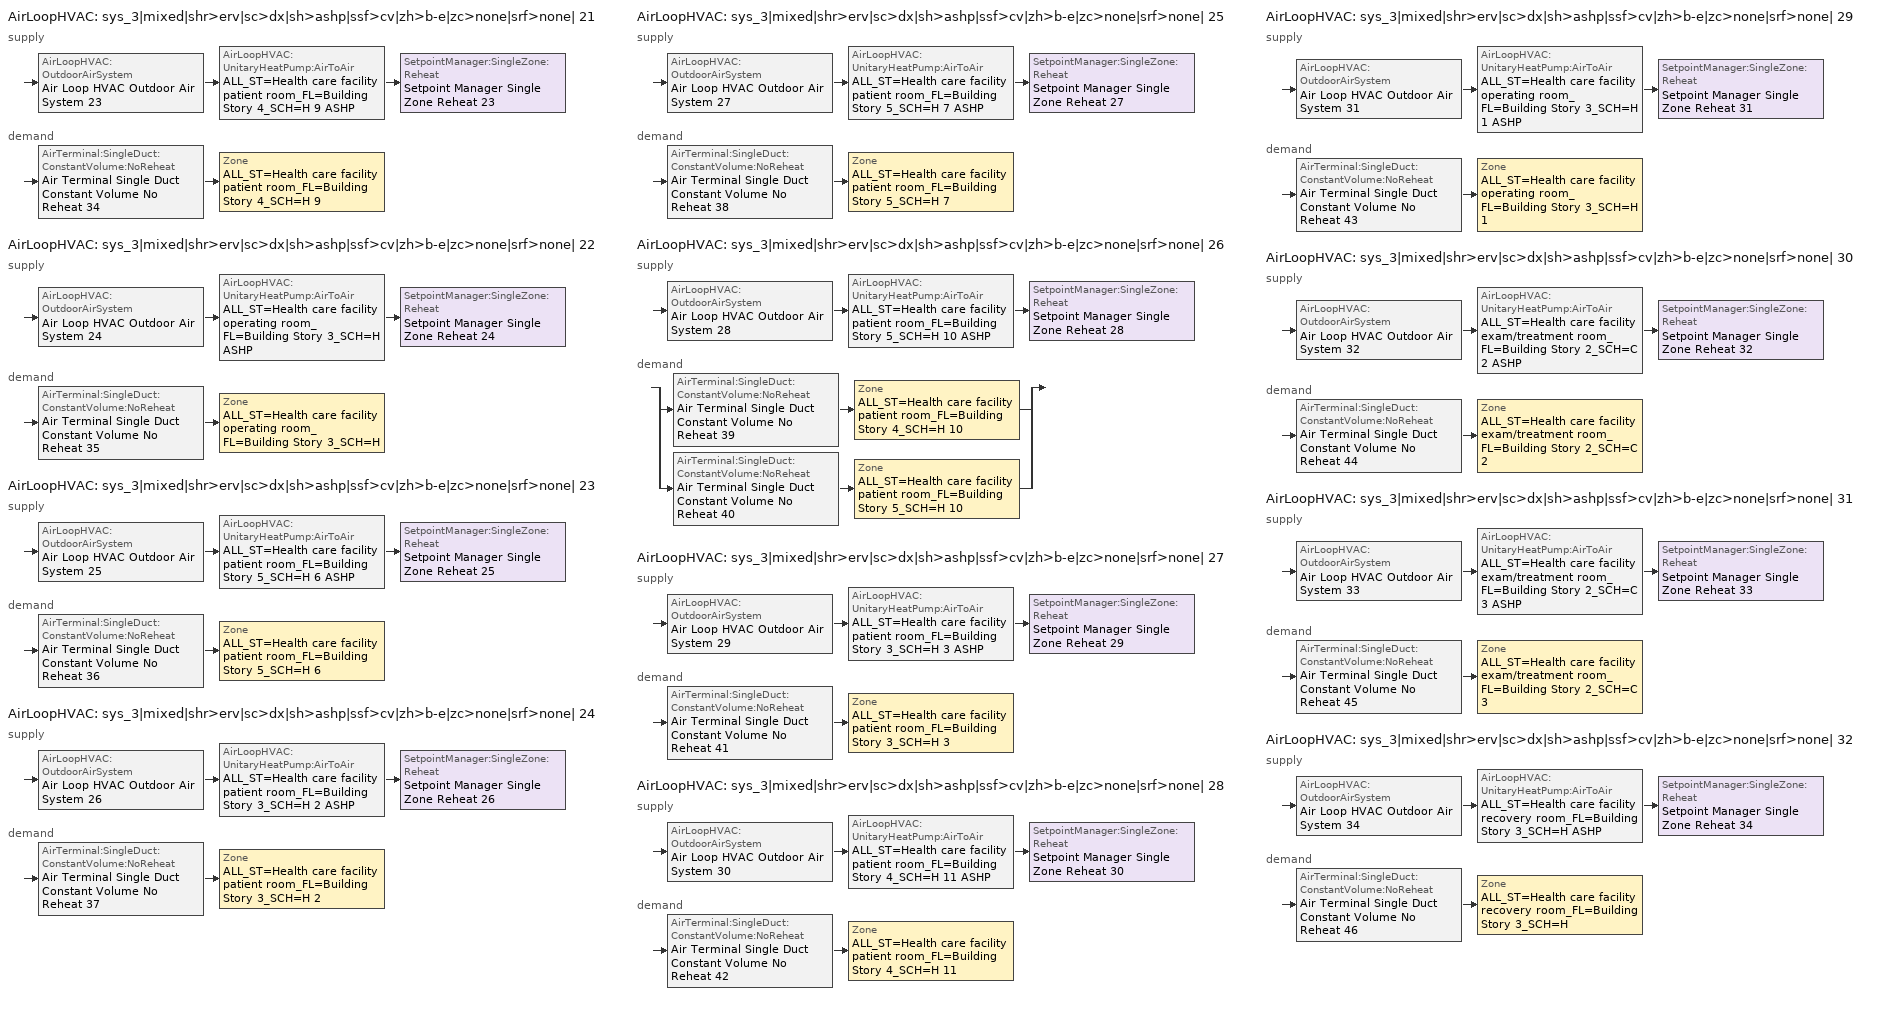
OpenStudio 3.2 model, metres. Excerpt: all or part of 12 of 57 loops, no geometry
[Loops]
AirLoopHVAC 'sys_3|mixed|shr>erv|sc>dx|sh>ashp|ssf>cv|zh>b-e|zc>none|srf>none| 21'
 supply: AirLoopHVAC:OutdoorAirSystem 'Air Loop HVAC Outdoor Air System 23' > AirLoopHVAC:UnitaryHeatPump:AirToAir 'ALL_ST=Health care facility patient room_FL=Building Story 4_SCH=H 9 ASHP' > SetpointManager:SingleZone:Reheat 'Setpoint Manager Single Zone Reheat 23'
 demand: AirTerminal:SingleDuct:ConstantVolume:NoReheat 'Air Terminal Single Duct Constant Volume No Reheat 34' > Zone 'ALL_ST=Health care facility patient room_FL=Building Story 4_SCH=H 9'
AirLoopHVAC 'sys_3|mixed|shr>erv|sc>dx|sh>ashp|ssf>cv|zh>b-e|zc>none|srf>none| 22'
 supply: AirLoopHVAC:OutdoorAirSystem 'Air Loop HVAC Outdoor Air System 24' > AirLoopHVAC:UnitaryHeatPump:AirToAir 'ALL_ST=Health care facility operating room_FL=Building Story 3_SCH=H ASHP' > SetpointManager:SingleZone:Reheat 'Setpoint Manager Single Zone Reheat 24'
 demand: AirTerminal:SingleDuct:ConstantVolume:NoReheat 'Air Terminal Single Duct Constant Volume No Reheat 35' > Zone 'ALL_ST=Health care facility operating room_FL=Building Story 3_SCH=H'
AirLoopHVAC 'sys_3|mixed|shr>erv|sc>dx|sh>ashp|ssf>cv|zh>b-e|zc>none|srf>none| 23'
 supply: AirLoopHVAC:OutdoorAirSystem 'Air Loop HVAC Outdoor Air System 25' > AirLoopHVAC:UnitaryHeatPump:AirToAir 'ALL_ST=Health care facility patient room_FL=Building Story 5_SCH=H 6 ASHP' > SetpointManager:SingleZone:Reheat 'Setpoint Manager Single Zone Reheat 25'
 demand: AirTerminal:SingleDuct:ConstantVolume:NoReheat 'Air Terminal Single Duct Constant Volume No Reheat 36' > Zone 'ALL_ST=Health care facility patient room_FL=Building Story 5_SCH=H 6'
AirLoopHVAC 'sys_3|mixed|shr>erv|sc>dx|sh>ashp|ssf>cv|zh>b-e|zc>none|srf>none| 24'
 supply: AirLoopHVAC:OutdoorAirSystem 'Air Loop HVAC Outdoor Air System 26' > AirLoopHVAC:UnitaryHeatPump:AirToAir 'ALL_ST=Health care facility patient room_FL=Building Story 3_SCH=H 2 ASHP' > SetpointManager:SingleZone:Reheat 'Setpoint Manager Single Zone Reheat 26'
 demand: AirTerminal:SingleDuct:ConstantVolume:NoReheat 'Air Terminal Single Duct Constant Volume No Reheat 37' > Zone 'ALL_ST=Health care facility patient room_FL=Building Story 3_SCH=H 2'
AirLoopHVAC 'sys_3|mixed|shr>erv|sc>dx|sh>ashp|ssf>cv|zh>b-e|zc>none|srf>none| 25'
 supply: AirLoopHVAC:OutdoorAirSystem 'Air Loop HVAC Outdoor Air System 27' > AirLoopHVAC:UnitaryHeatPump:AirToAir 'ALL_ST=Health care facility patient room_FL=Building Story 5_SCH=H 7 ASHP' > SetpointManager:SingleZone:Reheat 'Setpoint Manager Single Zone Reheat 27'
 demand: AirTerminal:SingleDuct:ConstantVolume:NoReheat 'Air Terminal Single Duct Constant Volume No Reheat 38' > Zone 'ALL_ST=Health care facility patient room_FL=Building Story 5_SCH=H 7'
AirLoopHVAC 'sys_3|mixed|shr>erv|sc>dx|sh>ashp|ssf>cv|zh>b-e|zc>none|srf>none| 26'
 supply: AirLoopHVAC:OutdoorAirSystem 'Air Loop HVAC Outdoor Air System 28' > AirLoopHVAC:UnitaryHeatPump:AirToAir 'ALL_ST=Health care facility patient room_FL=Building Story 5_SCH=H 10 ASHP' > SetpointManager:SingleZone:Reheat 'Setpoint Manager Single Zone Reheat 28'
 demand: split
  | AirTerminal:SingleDuct:ConstantVolume:NoReheat 'Air Terminal Single Duct Constant Volume No Reheat 39' > Zone 'ALL_ST=Health care facility patient room_FL=Building Story 4_SCH=H 10'
  | AirTerminal:SingleDuct:ConstantVolume:NoReheat 'Air Terminal Single Duct Constant Volume No Reheat 40' > Zone 'ALL_ST=Health care facility patient room_FL=Building Story 5_SCH=H 10'
AirLoopHVAC 'sys_3|mixed|shr>erv|sc>dx|sh>ashp|ssf>cv|zh>b-e|zc>none|srf>none| 27'
 supply: AirLoopHVAC:OutdoorAirSystem 'Air Loop HVAC Outdoor Air System 29' > AirLoopHVAC:UnitaryHeatPump:AirToAir 'ALL_ST=Health care facility patient room_FL=Building Story 3_SCH=H 3 ASHP' > SetpointManager:SingleZone:Reheat 'Setpoint Manager Single Zone Reheat 29'
 demand: AirTerminal:SingleDuct:ConstantVolume:NoReheat 'Air Terminal Single Duct Constant Volume No Reheat 41' > Zone 'ALL_ST=Health care facility patient room_FL=Building Story 3_SCH=H 3'
AirLoopHVAC 'sys_3|mixed|shr>erv|sc>dx|sh>ashp|ssf>cv|zh>b-e|zc>none|srf>none| 28'
 supply: AirLoopHVAC:OutdoorAirSystem 'Air Loop HVAC Outdoor Air System 30' > AirLoopHVAC:UnitaryHeatPump:AirToAir 'ALL_ST=Health care facility patient room_FL=Building Story 4_SCH=H 11 ASHP' > SetpointManager:SingleZone:Reheat 'Setpoint Manager Single Zone Reheat 30'
 demand: AirTerminal:SingleDuct:ConstantVolume:NoReheat 'Air Terminal Single Duct Constant Volume No Reheat 42' > Zone 'ALL_ST=Health care facility patient room_FL=Building Story 4_SCH=H 11'
AirLoopHVAC 'sys_3|mixed|shr>erv|sc>dx|sh>ashp|ssf>cv|zh>b-e|zc>none|srf>none| 29'
 supply: AirLoopHVAC:OutdoorAirSystem 'Air Loop HVAC Outdoor Air System 31' > AirLoopHVAC:UnitaryHeatPump:AirToAir 'ALL_ST=Health care facility operating room_FL=Building Story 3_SCH=H 1 ASHP' > SetpointManager:SingleZone:Reheat 'Setpoint Manager Single Zone Reheat 31'
 demand: AirTerminal:SingleDuct:ConstantVolume:NoReheat 'Air Terminal Single Duct Constant Volume No Reheat 43' > Zone 'ALL_ST=Health care facility operating room_FL=Building Story 3_SCH=H 1'
AirLoopHVAC 'sys_3|mixed|shr>erv|sc>dx|sh>ashp|ssf>cv|zh>b-e|zc>none|srf>none| 30'
 supply: AirLoopHVAC:OutdoorAirSystem 'Air Loop HVAC Outdoor Air System 32' > AirLoopHVAC:UnitaryHeatPump:AirToAir 'ALL_ST=Health care facility exam/treatment room_FL=Building Story 2_SCH=C 2 ASHP' > SetpointManager:SingleZone:Reheat 'Setpoint Manager Single Zone Reheat 32'
 demand: AirTerminal:SingleDuct:ConstantVolume:NoReheat 'Air Terminal Single Duct Constant Volume No Reheat 44' > Zone 'ALL_ST=Health care facility exam/treatment room_FL=Building Story 2_SCH=C 2'
AirLoopHVAC 'sys_3|mixed|shr>erv|sc>dx|sh>ashp|ssf>cv|zh>b-e|zc>none|srf>none| 31'
 supply: AirLoopHVAC:OutdoorAirSystem 'Air Loop HVAC Outdoor Air System 33' > AirLoopHVAC:UnitaryHeatPump:AirToAir 'ALL_ST=Health care facility exam/treatment room_FL=Building Story 2_SCH=C 3 ASHP' > SetpointManager:SingleZone:Reheat 'Setpoint Manager Single Zone Reheat 33'
 demand: AirTerminal:SingleDuct:ConstantVolume:NoReheat 'Air Terminal Single Duct Constant Volume No Reheat 45' > Zone 'ALL_ST=Health care facility exam/treatment room_FL=Building Story 2_SCH=C 3'
AirLoopHVAC 'sys_3|mixed|shr>erv|sc>dx|sh>ashp|ssf>cv|zh>b-e|zc>none|srf>none| 32'
 supply: AirLoopHVAC:OutdoorAirSystem 'Air Loop HVAC Outdoor Air System 34' > AirLoopHVAC:UnitaryHeatPump:AirToAir 'ALL_ST=Health care facility recovery room_FL=Building Story 3_SCH=H ASHP' > SetpointManager:SingleZone:Reheat 'Setpoint Manager Single Zone Reheat 34'
 demand: AirTerminal:SingleDuct:ConstantVolume:NoReheat 'Air Terminal Single Duct Constant Volume No Reheat 46' > Zone 'ALL_ST=Health care facility recovery room_FL=Building Story 3_SCH=H'
[Sizing:Zone] Zone Cooling Design Supply Air Temperature Input Method=TemperatureDifference; Zone Cooling Design Supply Air Temperature {C}=14; Zone Cooling Design Supply Air Temperature Difference {deltaC}=11; Zone Heating Design Supply Air Temperature Input Method=TemperatureDifference; Zone Heating Design Supply Air Temperature {C}=40; Zone Heating Design Supply Air Temperature Difference {deltaC}=21; Zone Cooling Design Supply Air Humidity Ratio {kg-H2O/kg-air}=0.0085; Zone Heating Design Supply Air Humidity Ratio {kg-H2O/kg-air}=0.008; Zone Heating Sizing Factor=1.3; Zone Cooling Sizing Factor=1; Cooling Design Air Flow Method=DesignDay; Heating Design Air Flow Method=DesignDay; Account for Dedicated Outdoor Air System=No; Dedicated Outdoor Air System Control Strategy=NeutralSupplyAir; Dedicated Outdoor Air Low Setpoint Temperature for Design {C}=autosize; Dedicated Outdoor Air High Setpoint Temperature for Design {C}=autosize
ALL_ST=Health care facility patient room_FL=Building Story 4_SCH=H 9; ALL_ST=Health care facility operating room_FL=Building Story 3_SCH=H; ALL_ST=Health care facility patient room_FL=Building Story 5_SCH=H 6; ALL_ST=Health care facility patient room_FL=Building Story 3_SCH=H 2; ALL_ST=Health care facility patient room_FL=Building Story 5_SCH=H 7; ALL_ST=Health care facility patient room_FL=Building Story 4_SCH=H 10; ALL_ST=Health care facility patient room_FL=Building Story 3_SCH=H 3; ALL_ST=Health care facility patient room_FL=Building Story 4_SCH=H 11; ALL_ST=Health care facility operating room_FL=Building Story 3_SCH=H 1; ALL_ST=Health care facility exam/treatment room_FL=Building Story 2_SCH=C 2; ALL_ST=Health care facility exam/treatment room_FL=Building Story 2_SCH=C 3; ALL_ST=Health care facility recovery room_FL=Building Story 3_SCH=H; ALL_ST=Health care facility patient room_FL=Building Story 5_SCH=H 10
[Zone equipment]
ALL_ST=Health care facility patient room_FL=Building Story 4_SCH=H 9: Zone HVAC Baseboard Convective Electric 34, Air Terminal Single Duct Constant Volume No Reheat 34
ALL_ST=Health care facility operating room_FL=Building Story 3_SCH=H: Zone HVAC Baseboard Convective Electric 35, Air Terminal Single Duct Constant Volume No Reheat 35
ALL_ST=Health care facility patient room_FL=Building Story 5_SCH=H 6: Zone HVAC Baseboard Convective Electric 36, Air Terminal Single Duct Constant Volume No Reheat 36
ALL_ST=Health care facility patient room_FL=Building Story 3_SCH=H 2: Zone HVAC Baseboard Convective Electric 37, Air Terminal Single Duct Constant Volume No Reheat 37
ALL_ST=Health care facility patient room_FL=Building Story 5_SCH=H 7: Zone HVAC Baseboard Convective Electric 38, Air Terminal Single Duct Constant Volume No Reheat 38
ALL_ST=Health care facility patient room_FL=Building Story 4_SCH=H 10: Zone HVAC Baseboard Convective Electric 39, Air Terminal Single Duct Constant Volume No Reheat 39
ALL_ST=Health care facility patient room_FL=Building Story 3_SCH=H 3: Zone HVAC Baseboard Convective Electric 41, Air Terminal Single Duct Constant Volume No Reheat 41
ALL_ST=Health care facility patient room_FL=Building Story 4_SCH=H 11: Zone HVAC Baseboard Convective Electric 42, Air Terminal Single Duct Constant Volume No Reheat 42
ALL_ST=Health care facility operating room_FL=Building Story 3_SCH=H 1: Zone HVAC Baseboard Convective Electric 43, Air Terminal Single Duct Constant Volume No Reheat 43
ALL_ST=Health care facility exam/treatment room_FL=Building Story 2_SCH=C 2: Zone HVAC Baseboard Convective Electric 44, Air Terminal Single Duct Constant Volume No Reheat 44
ALL_ST=Health care facility exam/treatment room_FL=Building Story 2_SCH=C 3: Zone HVAC Baseboard Convective Electric 45, Air Terminal Single Duct Constant Volume No Reheat 45
ALL_ST=Health care facility recovery room_FL=Building Story 3_SCH=H: Zone HVAC Baseboard Convective Electric 46, Air Terminal Single Duct Constant Volume No Reheat 46
ALL_ST=Health care facility patient room_FL=Building Story 5_SCH=H 10: Zone HVAC Baseboard Convective Electric 40, Air Terminal Single Duct Constant Volume No Reheat 40
[AirLoopHVAC] Design Supply Air Flow Rate {m3/s}=autosize; Design Return Air Flow Fraction of Supply Air Flow=1
Name | Availability Schedule
sys_3|mixed|shr>erv|sc>dx|sh>ashp|ssf>cv|zh>b-e|zc>none|srf>none| 21 | sys_3|mixed|shr>none|sc>dx|sh>ashp|ssf>cv|zh>b-e|zc>none|srf>none| 21 Occ Sch
sys_3|mixed|shr>erv|sc>dx|sh>ashp|ssf>cv|zh>b-e|zc>none|srf>none| 22 | sys_3|mixed|shr>none|sc>dx|sh>ashp|ssf>cv|zh>b-e|zc>none|srf>none| 22 Occ Sch
sys_3|mixed|shr>erv|sc>dx|sh>ashp|ssf>cv|zh>b-e|zc>none|srf>none| 23 | sys_3|mixed|shr>none|sc>dx|sh>ashp|ssf>cv|zh>b-e|zc>none|srf>none| 23 Occ Sch
sys_3|mixed|shr>erv|sc>dx|sh>ashp|ssf>cv|zh>b-e|zc>none|srf>none| 24 | sys_3|mixed|shr>none|sc>dx|sh>ashp|ssf>cv|zh>b-e|zc>none|srf>none| 24 Occ Sch
sys_3|mixed|shr>erv|sc>dx|sh>ashp|ssf>cv|zh>b-e|zc>none|srf>none| 25 | sys_3|mixed|shr>none|sc>dx|sh>ashp|ssf>cv|zh>b-e|zc>none|srf>none| 25 Occ Sch
sys_3|mixed|shr>erv|sc>dx|sh>ashp|ssf>cv|zh>b-e|zc>none|srf>none| 26 | sys_3|mixed|shr>none|sc>dx|sh>ashp|ssf>cv|zh>b-e|zc>none|srf>none| 26 Occ Sch
sys_3|mixed|shr>erv|sc>dx|sh>ashp|ssf>cv|zh>b-e|zc>none|srf>none| 27 | sys_3|mixed|shr>none|sc>dx|sh>ashp|ssf>cv|zh>b-e|zc>none|srf>none| 27 Occ Sch
sys_3|mixed|shr>erv|sc>dx|sh>ashp|ssf>cv|zh>b-e|zc>none|srf>none| 28 | sys_3|mixed|shr>none|sc>dx|sh>ashp|ssf>cv|zh>b-e|zc>none|srf>none| 28 Occ Sch
sys_3|mixed|shr>erv|sc>dx|sh>ashp|ssf>cv|zh>b-e|zc>none|srf>none| 29 | sys_3|mixed|shr>none|sc>dx|sh>ashp|ssf>cv|zh>b-e|zc>none|srf>none| 29 Occ Sch
sys_3|mixed|shr>erv|sc>dx|sh>ashp|ssf>cv|zh>b-e|zc>none|srf>none| 30 | sys_3|mixed|shr>none|sc>dx|sh>ashp|ssf>cv|zh>b-e|zc>none|srf>none| 30 Occ Sch
sys_3|mixed|shr>erv|sc>dx|sh>ashp|ssf>cv|zh>b-e|zc>none|srf>none| 31 | sys_3|mixed|shr>none|sc>dx|sh>ashp|ssf>cv|zh>b-e|zc>none|srf>none| 31 Occ Sch
sys_3|mixed|shr>erv|sc>dx|sh>ashp|ssf>cv|zh>b-e|zc>none|srf>none| 32 | sys_3|mixed|shr>none|sc>dx|sh>ashp|ssf>cv|zh>b-e|zc>none|srf>none| 32 Occ Sch
[Sizing:System] Type of Load to Size On=Sensible; Design Outdoor Air Flow Rate {m3/s}=Autosize; Central Heating Maximum System Air Flow Ratio=1; Preheat Design Temperature {C}=7; Preheat Design Humidity Ratio {kg-H2O/kg-Air}=0.008; Precool Design Temperature {C}=13; Precool Design Humidity Ratio {kg-H2O/kg-Air}=0.008; Central Cooling Design Supply Air Temperature {C}=13; Central Heating Design Supply Air Temperature {C}=43; Sizing Option=NonCoincident; 100% Outdoor Air in Cooling=No; 100% Outdoor Air in Heating=No; Central Cooling Design Supply Air Humidity Ratio {kg-H2O/kg-Air}=0.0085; Central Heating Design Supply Air Humidity Ratio {kg-H2O/kg-Air}=0.008; Cooling Design Air Flow Method=DesignDay; Cooling Design Air Flow Rate {m3/s}=0; Heating Design Air Flow Method=DesignDay; Heating Design Air Flow Rate {m3/s}=0; System Outdoor Air Method=ZoneSum; Zone Maximum Outdoor Air Fraction=1; Cooling Supply Air Flow Rate Per Floor Area {m3/s-m2}=0.00996765; Cooling Fraction of Autosized Cooling Supply Air Flow Rate=1; Cooling Supply Air Flow Rate Per Unit Cooling Capacity {m3/s-W}=3.94755e-05; Heating Supply Air Flow Rate Per Floor Area {m3/s-m2}=0.00996765; Heating Fraction of Autosized Heating Supply Air Flow Rate=1; Heating Fraction of Autosized Cooling Supply Air Flow Rate=1; Heating Supply Air Flow Rate Per Unit Heating Capacity {m3/s-W}=3.15882e-05; Cooling Design Capacity Method=CoolingDesignCapacity; Cooling Design Capacity {W}=autosize; Cooling Design Capacity Per Floor Area {W/m2}=234.7; Fraction of Autosized Cooling Design Capacity=1; Heating Design Capacity Method=HeatingDesignCapacity; Heating Design Capacity {W}=autosize; Heating Design Capacity Per Floor Area {W/m2}=157; Fraction of Autosized Heating Design Capacity=1; Central Cooling Capacity Control Method=OnOff
sys_3|mixed|shr>erv|sc>dx|sh>ashp|ssf>cv|zh>b-e|zc>none|srf>none| 21; sys_3|mixed|shr>erv|sc>dx|sh>ashp|ssf>cv|zh>b-e|zc>none|srf>none| 22; sys_3|mixed|shr>erv|sc>dx|sh>ashp|ssf>cv|zh>b-e|zc>none|srf>none| 23; sys_3|mixed|shr>erv|sc>dx|sh>ashp|ssf>cv|zh>b-e|zc>none|srf>none| 24; sys_3|mixed|shr>erv|sc>dx|sh>ashp|ssf>cv|zh>b-e|zc>none|srf>none| 25; sys_3|mixed|shr>erv|sc>dx|sh>ashp|ssf>cv|zh>b-e|zc>none|srf>none| 26; sys_3|mixed|shr>erv|sc>dx|sh>ashp|ssf>cv|zh>b-e|zc>none|srf>none| 27; sys_3|mixed|shr>erv|sc>dx|sh>ashp|ssf>cv|zh>b-e|zc>none|srf>none| 28; sys_3|mixed|shr>erv|sc>dx|sh>ashp|ssf>cv|zh>b-e|zc>none|srf>none| 29; sys_3|mixed|shr>erv|sc>dx|sh>ashp|ssf>cv|zh>b-e|zc>none|srf>none| 30; sys_3|mixed|shr>erv|sc>dx|sh>ashp|ssf>cv|zh>b-e|zc>none|srf>none| 31; sys_3|mixed|shr>erv|sc>dx|sh>ashp|ssf>cv|zh>b-e|zc>none|srf>none| 32
[Fan:OnOff] Availability Schedule=Always On Discrete; Fan Total Efficiency=0.39975; Pressure Rise {Pa}=622.722; Maximum Flow Rate {m3/s}=autosize; Motor Efficiency=0.615; Motor In Airstream Fraction=1
Name | Fan Power Ratio Function of Speed Ratio Curve | Fan Efficiency Ratio Function of Speed Ratio Curve
Fan On Off 23 | Fan On Off Power Curve 22 | Fan On Off Efficiency Curve 22
Fan On Off 24 | Fan On Off Power Curve 23 | Fan On Off Efficiency Curve 23
Fan On Off 25 | Fan On Off Power Curve 24 | Fan On Off Efficiency Curve 24
Fan On Off 26 | Fan On Off Power Curve 25 | Fan On Off Efficiency Curve 25
Fan On Off 27 | Fan On Off Power Curve 26 | Fan On Off Efficiency Curve 26
Fan On Off 28 | Fan On Off Power Curve 27 | Fan On Off Efficiency Curve 27
Fan On Off 29 | Fan On Off Power Curve 28 | Fan On Off Efficiency Curve 28
Fan On Off 30 | Fan On Off Power Curve 29 | Fan On Off Efficiency Curve 29
Fan On Off 31 | Fan On Off Power Curve 30 | Fan On Off Efficiency Curve 30
Fan On Off 32 | Fan On Off Power Curve 31 | Fan On Off Efficiency Curve 31
Fan On Off 33 | Fan On Off Power Curve 32 | Fan On Off Efficiency Curve 32
Fan On Off 34 | Fan On Off Power Curve 33 | Fan On Off Efficiency Curve 33
[Coil:Cooling:DX:SingleSpeed] Availability Schedule=Always On Discrete; Rated Total Cooling Capacity {W}=autosize; Rated Sensible Heat Ratio=autosize; Rated Air Flow Rate {m3/s}=autosize; Rated Evaporator Fan Power Per Volume Flow Rate {W/(m3/s)}=773.3; Total Cooling Capacity Function of Temperature Curve=DXCOOL-NECB2011-REF-CAPFT; Total Cooling Capacity Function of Flow Fraction Curve=DXCOOL-NECB2011-REF-CAPFFLOW; Energy Input Ratio Function of Temperature Curve=DXCOOL-NECB2011-REF-COOLEIRFT; Energy Input Ratio Function of Flow Fraction Curve=DXCOOL-NECB2011-REF-COOLEIRFFLOW; Part Load Fraction Correlation Curve=DXCOOL-NECB2011-REF-COOLPLFFPLR; Minimum Outdoor Dry-Bulb Temperature for Compressor Operation {C}=-25; Condenser Type=AirCooled; Evaporative Condenser Effectiveness=0; Evaporative Condenser Air Flow Rate {m3/s}=Autosize; Evaporative Condenser Pump Rated Power Consumption {W}=Autosize; Crankcase Heater Capacity {W}=0; Maximum Outdoor Dry-Bulb Temperature for Crankcase Heater Operation {C}=0; Basin Heater Capacity {W/K}=0; Basin Heater Setpoint Temperature {C}=10
Name | Rated COP {W/W}
CoilCoolingDXSingleSpeed_dx 22 16kBtu/hr 10.0EER; CoilCoolingDXSingleSpeed_dx 23 21kBtu/hr 10.0EER; CoilCoolingDXSingleSpeed_dx 24 8kBtu/hr 10.0EER; CoilCoolingDXSingleSpeed_dx 25 11kBtu/hr 10.0EER; CoilCoolingDXSingleSpeed_dx 26 15kBtu/hr 10.0EER; CoilCoolingDXSingleSpeed_dx 27 24kBtu/hr 10.0EER; CoilCoolingDXSingleSpeed_dx 28 13kBtu/hr 10.0EER; CoilCoolingDXSingleSpeed_dx 29 10kBtu/hr 10.0EER; CoilCoolingDXSingleSpeed_dx 30 11kBtu/hr 10.0EER; CoilCoolingDXSingleSpeed_dx 31 15kBtu/hr 10.0EER; CoilCoolingDXSingleSpeed_dx 32 11kBtu/hr 10.0EER | 3.46588
CoilCoolingDXSingleSpeed_dx 33 114kBtu/hr 10.8EER | 3.73224
[Coil:Heating:DX:SingleSpeed] Availability Schedule=Always On Discrete; Rated Air Flow Rate {m3/s}=Autosize; Rated Supply Fan Power Per Volume Flow Rate {W/(m3/s)}=773.3; Total Heating Capacity Function of Temperature Curve=DXHEAT-NECB2011-REF-CAPFT; Total Heating Capacity Function of Flow Fraction Curve=DXHEAT-NECB2011-REF-CAPFFLOW; Energy Input Ratio Function of Temperature Curve=DXHEAT-NECB2011-REF-EIRFT; Energy Input Ratio Function of Flow Fraction Curve=DXHEAT-NECB2011-REF-EIRFFLOW; Part Load Fraction Correlation Curve=DXHEAT-NECB2011-REF-PLFFPLR; Minimum Outdoor Dry-Bulb Temperature for Compressor Operation {C}=-10; Defrost Strategy=Resistive; Defrost Control=Timed; Defrost Time Period Fraction=0.166667; Resistive Defrost Heater Capacity {W}=2000
Name | Rated Total Heating Capacity {W} | Rated COP {W/W}
CoilHeatingDXSingleSpeed_dx 22 11 Clg kBtu/hr 3.1COPH | 3312.42 | 3.29739
CoilHeatingDXSingleSpeed_dx 23 15 Clg kBtu/hr 3.1COPH | 4359.57 | 3.29902
CoilHeatingDXSingleSpeed_dx 24 6 Clg kBtu/hr 3.1COPH | 1613.37 | 3.29473
CoilHeatingDXSingleSpeed_dx 25 8 Clg kBtu/hr 3.1COPH | 2418.57 | 3.29599
CoilHeatingDXSingleSpeed_dx 26 11 Clg kBtu/hr 3.1COPH | 3207.03 | 3.29722
CoilHeatingDXSingleSpeed_dx 27 18 Clg kBtu/hr 3.1COPH | 5174.29 | 3.3003
CoilHeatingDXSingleSpeed_dx 28 9 Clg kBtu/hr 3.1COPH | 2715.08 | 3.29645
CoilHeatingDXSingleSpeed_dx 29 7 Clg kBtu/hr 3.1COPH | 2159.67 | 3.29558
CoilHeatingDXSingleSpeed_dx 30 8 Clg kBtu/hr 3.1COPH | 2431.99 | 3.29601
CoilHeatingDXSingleSpeed_dx 31 11 Clg kBtu/hr 3.1COPH | 3192.33 | 3.2972
CoilHeatingDXSingleSpeed_dx 32 8 Clg kBtu/hr 3.1COPH | 2426.59 | 3.296
CoilHeatingDXSingleSpeed_dx 33 83 Clg kBtu/hr 3.3COPH | 24197 | 3.54492
[Controller:OutdoorAir] Minimum Outdoor Air Flow Rate {m3/s}=autosize; Maximum Outdoor Air Flow Rate {m3/s}=Autosize; Economizer Control Action Type=ModulateFlow; Lockout Type=NoLockout; Minimum Limit Type=FixedMinimum; High Humidity Control=No; Heat Recovery Bypass Control Type=BypassWhenOAFlowGreaterThanMinimum
Name | Economizer Control Type | Economizer Maximum Limit Dry-Bulb Temperature {C} | Economizer Maximum Limit Enthalpy {J/kg} | Economizer Minimum Limit Dry-Bulb Temperature {C} | Minimum Outdoor Air Schedule | Controller Mechanical Ventilation
Controller Outdoor Air 23 | NoEconomizer | 28 | 64000 | -100 | sys_3|mixed|shr>none|sc>dx|sh>ashp|ssf>cv|zh>b-e|zc>none|srf>none| 21 Occ Sch | Controller Mechanical Ventilation 23
Controller Outdoor Air 24 | NoEconomizer | 28 | 64000 | -100 | sys_3|mixed|shr>none|sc>dx|sh>ashp|ssf>cv|zh>b-e|zc>none|srf>none| 22 Occ Sch | Controller Mechanical Ventilation 24
Controller Outdoor Air 25 | NoEconomizer | 28 | 64000 | -100 | sys_3|mixed|shr>none|sc>dx|sh>ashp|ssf>cv|zh>b-e|zc>none|srf>none| 23 Occ Sch | Controller Mechanical Ventilation 25
Controller Outdoor Air 26 | NoEconomizer | 28 | 64000 | -100 | sys_3|mixed|shr>none|sc>dx|sh>ashp|ssf>cv|zh>b-e|zc>none|srf>none| 24 Occ Sch | Controller Mechanical Ventilation 26
Controller Outdoor Air 27 | NoEconomizer | 28 | 64000 | -100 | sys_3|mixed|shr>none|sc>dx|sh>ashp|ssf>cv|zh>b-e|zc>none|srf>none| 25 Occ Sch | Controller Mechanical Ventilation 27
Controller Outdoor Air 28 | NoEconomizer | 28 | 64000 | -100 | sys_3|mixed|shr>none|sc>dx|sh>ashp|ssf>cv|zh>b-e|zc>none|srf>none| 26 Occ Sch | Controller Mechanical Ventilation 28
Controller Outdoor Air 29 | NoEconomizer | 28 | 64000 | -100 | sys_3|mixed|shr>none|sc>dx|sh>ashp|ssf>cv|zh>b-e|zc>none|srf>none| 27 Occ Sch | Controller Mechanical Ventilation 29
Controller Outdoor Air 30 | NoEconomizer | 28 | 64000 | -100 | sys_3|mixed|shr>none|sc>dx|sh>ashp|ssf>cv|zh>b-e|zc>none|srf>none| 28 Occ Sch | Controller Mechanical Ventilation 30
Controller Outdoor Air 31 | NoEconomizer | 28 | 64000 | -100 | sys_3|mixed|shr>none|sc>dx|sh>ashp|ssf>cv|zh>b-e|zc>none|srf>none| 29 Occ Sch | Controller Mechanical Ventilation 31
Controller Outdoor Air 32 | NoEconomizer | 28 | 64000 | -100 | sys_3|mixed|shr>none|sc>dx|sh>ashp|ssf>cv|zh>b-e|zc>none|srf>none| 30 Occ Sch | Controller Mechanical Ventilation 32
Controller Outdoor Air 33 | NoEconomizer | 28 | 64000 | -100 | sys_3|mixed|shr>none|sc>dx|sh>ashp|ssf>cv|zh>b-e|zc>none|srf>none| 31 Occ Sch | Controller Mechanical Ventilation 33
Controller Outdoor Air 34 | DifferentialEnthalpy |  |  |  | sys_3|mixed|shr>none|sc>dx|sh>ashp|ssf>cv|zh>b-e|zc>none|srf>none| 32 Occ Sch | Controller Mechanical Ventilation 34
[Controller:MechanicalVentilation] Availability Schedule=Always On Discrete; System Outdoor Air Method=ZoneSum
Controller Mechanical Ventilation 23; Controller Mechanical Ventilation 24; Controller Mechanical Ventilation 25; Controller Mechanical Ventilation 26; Controller Mechanical Ventilation 27; Controller Mechanical Ventilation 28; Controller Mechanical Ventilation 29; Controller Mechanical Ventilation 30; Controller Mechanical Ventilation 31; Controller Mechanical Ventilation 32; Controller Mechanical Ventilation 33; Controller Mechanical Ventilation 34
[AirLoopHVAC:OutdoorAirSystem]
Name | Controller
Air Loop HVAC Outdoor Air System 23 | Controller Outdoor Air 23
Air Loop HVAC Outdoor Air System 24 | Controller Outdoor Air 24
Air Loop HVAC Outdoor Air System 25 | Controller Outdoor Air 25
Air Loop HVAC Outdoor Air System 26 | Controller Outdoor Air 26
Air Loop HVAC Outdoor Air System 27 | Controller Outdoor Air 27
Air Loop HVAC Outdoor Air System 28 | Controller Outdoor Air 28
Air Loop HVAC Outdoor Air System 29 | Controller Outdoor Air 29
Air Loop HVAC Outdoor Air System 30 | Controller Outdoor Air 30
Air Loop HVAC Outdoor Air System 31 | Controller Outdoor Air 31
Air Loop HVAC Outdoor Air System 32 | Controller Outdoor Air 32
Air Loop HVAC Outdoor Air System 33 | Controller Outdoor Air 33
Air Loop HVAC Outdoor Air System 34 | Controller Outdoor Air 34
[Coil:Heating:Gas] Availability Schedule=Always On Discrete; Nominal Capacity {W}=AutoSize; Parasitic Electric Load {W}=0; Part Load Fraction Correlation Curve=FURNACE-EFFPLR-NECB2011; Parasitic Gas Load {W}=0
Name | Gas Burner Efficiency
Coil Heating Gas 23; Coil Heating Gas 24; Coil Heating Gas 25; Coil Heating Gas 26; Coil Heating Gas 27; Coil Heating Gas 28; Coil Heating Gas 29; Coil Heating Gas 30; Coil Heating Gas 31; Coil Heating Gas 32; Coil Heating Gas 33 | 0.924
Coil Heating Gas 34 | 0.81
[AirLoopHVAC:UnitaryHeatPump:AirToAir] Availability Schedule=Always On Discrete; Supply Air Flow Rate During Cooling Operation {m3/s}=Autosize; Supply Air Flow Rate During Heating Operation {m3/s}=Autosize; Maximum Supply Air Temperature from Supplemental Heater {C}=Autosize
Name | Controlling Zone or Thermostat Location | Supply Air Fan | Heating Coil | Cooling Coil | Supplemental Heating Coil | Supply Air Fan Operating Mode Schedule
ALL_ST=Health care facility patient room_FL=Building Story 4_SCH=H 9 ASHP | ALL_ST=Health care facility patient room_FL=Building Story 4_SCH=H 9 | Fan On Off 23 | CoilHeatingDXSingleSpeed_dx 22 11 Clg kBtu/hr 3.1COPH | CoilCoolingDXSingleSpeed_dx 22 16kBtu/hr 10.0EER | Coil Heating Gas 23 | sys_3|mixed|shr>none|sc>dx|sh>ashp|ssf>cv|zh>b-e|zc>none|srf>none| 21 Occ Sch
ALL_ST=Health care facility operating room_FL=Building Story 3_SCH=H ASHP | ALL_ST=Health care facility operating room_FL=Building Story 3_SCH=H | Fan On Off 24 | CoilHeatingDXSingleSpeed_dx 23 15 Clg kBtu/hr 3.1COPH | CoilCoolingDXSingleSpeed_dx 23 21kBtu/hr 10.0EER | Coil Heating Gas 24 | sys_3|mixed|shr>none|sc>dx|sh>ashp|ssf>cv|zh>b-e|zc>none|srf>none| 22 Occ Sch
ALL_ST=Health care facility patient room_FL=Building Story 5_SCH=H 6 ASHP | ALL_ST=Health care facility patient room_FL=Building Story 5_SCH=H 6 | Fan On Off 25 | CoilHeatingDXSingleSpeed_dx 24 6 Clg kBtu/hr 3.1COPH | CoilCoolingDXSingleSpeed_dx 24 8kBtu/hr 10.0EER | Coil Heating Gas 25 | sys_3|mixed|shr>none|sc>dx|sh>ashp|ssf>cv|zh>b-e|zc>none|srf>none| 23 Occ Sch
ALL_ST=Health care facility patient room_FL=Building Story 3_SCH=H 2 ASHP | ALL_ST=Health care facility patient room_FL=Building Story 3_SCH=H 2 | Fan On Off 26 | CoilHeatingDXSingleSpeed_dx 25 8 Clg kBtu/hr 3.1COPH | CoilCoolingDXSingleSpeed_dx 25 11kBtu/hr 10.0EER | Coil Heating Gas 26 | sys_3|mixed|shr>none|sc>dx|sh>ashp|ssf>cv|zh>b-e|zc>none|srf>none| 24 Occ Sch
ALL_ST=Health care facility patient room_FL=Building Story 5_SCH=H 7 ASHP | ALL_ST=Health care facility patient room_FL=Building Story 5_SCH=H 7 | Fan On Off 27 | CoilHeatingDXSingleSpeed_dx 26 11 Clg kBtu/hr 3.1COPH | CoilCoolingDXSingleSpeed_dx 26 15kBtu/hr 10.0EER | Coil Heating Gas 27 | sys_3|mixed|shr>none|sc>dx|sh>ashp|ssf>cv|zh>b-e|zc>none|srf>none| 25 Occ Sch
ALL_ST=Health care facility patient room_FL=Building Story 5_SCH=H 10 ASHP | ALL_ST=Health care facility patient room_FL=Building Story 5_SCH=H 10 | Fan On Off 28 | CoilHeatingDXSingleSpeed_dx 27 18 Clg kBtu/hr 3.1COPH | CoilCoolingDXSingleSpeed_dx 27 24kBtu/hr 10.0EER | Coil Heating Gas 28 | sys_3|mixed|shr>none|sc>dx|sh>ashp|ssf>cv|zh>b-e|zc>none|srf>none| 26 Occ Sch
ALL_ST=Health care facility patient room_FL=Building Story 3_SCH=H 3 ASHP | ALL_ST=Health care facility patient room_FL=Building Story 3_SCH=H 3 | Fan On Off 29 | CoilHeatingDXSingleSpeed_dx 28 9 Clg kBtu/hr 3.1COPH | CoilCoolingDXSingleSpeed_dx 28 13kBtu/hr 10.0EER | Coil Heating Gas 29 | sys_3|mixed|shr>none|sc>dx|sh>ashp|ssf>cv|zh>b-e|zc>none|srf>none| 27 Occ Sch
ALL_ST=Health care facility patient room_FL=Building Story 4_SCH=H 11 ASHP | ALL_ST=Health care facility patient room_FL=Building Story 4_SCH=H 11 | Fan On Off 30 | CoilHeatingDXSingleSpeed_dx 29 7 Clg kBtu/hr 3.1COPH | CoilCoolingDXSingleSpeed_dx 29 10kBtu/hr 10.0EER | Coil Heating Gas 30 | sys_3|mixed|shr>none|sc>dx|sh>ashp|ssf>cv|zh>b-e|zc>none|srf>none| 28 Occ Sch
ALL_ST=Health care facility operating room_FL=Building Story 3_SCH=H 1 ASHP | ALL_ST=Health care facility operating room_FL=Building Story 3_SCH=H 1 | Fan On Off 31 | CoilHeatingDXSingleSpeed_dx 30 8 Clg kBtu/hr 3.1COPH | CoilCoolingDXSingleSpeed_dx 30 11kBtu/hr 10.0EER | Coil Heating Gas 31 | sys_3|mixed|shr>none|sc>dx|sh>ashp|ssf>cv|zh>b-e|zc>none|srf>none| 29 Occ Sch
ALL_ST=Health care facility exam/treatment room_FL=Building Story 2_SCH=C 2 ASHP | ALL_ST=Health care facility exam/treatment room_FL=Building Story 2_SCH=C 2 | Fan On Off 32 | CoilHeatingDXSingleSpeed_dx 31 11 Clg kBtu/hr 3.1COPH | CoilCoolingDXSingleSpeed_dx 31 15kBtu/hr 10.0EER | Coil Heating Gas 32 | sys_3|mixed|shr>none|sc>dx|sh>ashp|ssf>cv|zh>b-e|zc>none|srf>none| 30 Occ Sch
ALL_ST=Health care facility exam/treatment room_FL=Building Story 2_SCH=C 3 ASHP | ALL_ST=Health care facility exam/treatment room_FL=Building Story 2_SCH=C 3 | Fan On Off 33 | CoilHeatingDXSingleSpeed_dx 32 8 Clg kBtu/hr 3.1COPH | CoilCoolingDXSingleSpeed_dx 32 11kBtu/hr 10.0EER | Coil Heating Gas 33 | sys_3|mixed|shr>none|sc>dx|sh>ashp|ssf>cv|zh>b-e|zc>none|srf>none| 31 Occ Sch
ALL_ST=Health care facility recovery room_FL=Building Story 3_SCH=H ASHP | ALL_ST=Health care facility recovery room_FL=Building Story 3_SCH=H | Fan On Off 34 | CoilHeatingDXSingleSpeed_dx 33 83 Clg kBtu/hr 3.3COPH | CoilCoolingDXSingleSpeed_dx 33 114kBtu/hr 10.8EER | Coil Heating Gas 34 | sys_3|mixed|shr>none|sc>dx|sh>ashp|ssf>cv|zh>b-e|zc>none|srf>none| 32 Occ Sch
[SetpointManager:SingleZone:Reheat] Minimum Supply Air Temperature {C}=13; Maximum Supply Air Temperature {C}=43
Name | Control Zone
Setpoint Manager Single Zone Reheat 23 | ALL_ST=Health care facility patient room_FL=Building Story 4_SCH=H 9
Setpoint Manager Single Zone Reheat 24 | ALL_ST=Health care facility operating room_FL=Building Story 3_SCH=H
Setpoint Manager Single Zone Reheat 25 | ALL_ST=Health care facility patient room_FL=Building Story 5_SCH=H 6
Setpoint Manager Single Zone Reheat 26 | ALL_ST=Health care facility patient room_FL=Building Story 3_SCH=H 2
Setpoint Manager Single Zone Reheat 27 | ALL_ST=Health care facility patient room_FL=Building Story 5_SCH=H 7
Setpoint Manager Single Zone Reheat 28 | ALL_ST=Health care facility patient room_FL=Building Story 5_SCH=H 10
Setpoint Manager Single Zone Reheat 29 | ALL_ST=Health care facility patient room_FL=Building Story 3_SCH=H 3
Setpoint Manager Single Zone Reheat 30 | ALL_ST=Health care facility patient room_FL=Building Story 4_SCH=H 11
Setpoint Manager Single Zone Reheat 31 | ALL_ST=Health care facility operating room_FL=Building Story 3_SCH=H 1
Setpoint Manager Single Zone Reheat 32 | ALL_ST=Health care facility exam/treatment room_FL=Building Story 2_SCH=C 2
Setpoint Manager Single Zone Reheat 33 | ALL_ST=Health care facility exam/treatment room_FL=Building Story 2_SCH=C 3
Setpoint Manager Single Zone Reheat 34 | ALL_ST=Health care facility recovery room_FL=Building Story 3_SCH=H
[ZoneHVAC:Baseboard:Convective:Electric] Availability Schedule=Always On Discrete; Nominal Capacity {W}=autosize; Efficiency=1
Zone HVAC Baseboard Convective Electric 34; Zone HVAC Baseboard Convective Electric 35; Zone HVAC Baseboard Convective Electric 36; Zone HVAC Baseboard Convective Electric 37; Zone HVAC Baseboard Convective Electric 38; Zone HVAC Baseboard Convective Electric 39; Zone HVAC Baseboard Convective Electric 40; Zone HVAC Baseboard Convective Electric 41; Zone HVAC Baseboard Convective Electric 42; Zone HVAC Baseboard Convective Electric 43; Zone HVAC Baseboard Convective Electric 44; Zone HVAC Baseboard Convective Electric 45; Zone HVAC Baseboard Convective Electric 46
[AirTerminal:SingleDuct:ConstantVolume:NoReheat] Availability Schedule=Always On Discrete; Maximum Air Flow Rate {m3/s}=AutoSize
Air Terminal Single Duct Constant Volume No Reheat 34; Air Terminal Single Duct Constant Volume No Reheat 35; Air Terminal Single Duct Constant Volume No Reheat 36; Air Terminal Single Duct Constant Volume No Reheat 37; Air Terminal Single Duct Constant Volume No Reheat 38; Air Terminal Single Duct Constant Volume No Reheat 39; Air Terminal Single Duct Constant Volume No Reheat 40; Air Terminal Single Duct Constant Volume No Reheat 41; Air Terminal Single Duct Constant Volume No Reheat 42; Air Terminal Single Duct Constant Volume No Reheat 43; Air Terminal Single Duct Constant Volume No Reheat 44; Air Terminal Single Duct Constant Volume No Reheat 45; Air Terminal Single Duct Constant Volume No Reheat 46
[Schedule:Ruleset]
Name | Default Day Schedule | Summer Design Day Schedule | Winter Design Day Schedule
sys_3|mixed|shr>none|sc>dx|sh>ashp|ssf>cv|zh>b-e|zc>none|srf>none| 21 Occ Sch | sys_3|mixed|shr>none|sc>dx|sh>ashp|ssf>cv|zh>b-e|zc>none|srf>none| 21 Occ Sch Default | sys_3|mixed|shr>none|sc>dx|sh>ashp|ssf>cv|zh>b-e|zc>none|srf>none| 21 Occ Sch Summer Design Day | sys_3|mixed|shr>none|sc>dx|sh>ashp|ssf>cv|zh>b-e|zc>none|srf>none| 21 Occ Sch Winter Design Day
sys_3|mixed|shr>none|sc>dx|sh>ashp|ssf>cv|zh>b-e|zc>none|srf>none| 22 Occ Sch | sys_3|mixed|shr>none|sc>dx|sh>ashp|ssf>cv|zh>b-e|zc>none|srf>none| 22 Occ Sch Default | sys_3|mixed|shr>none|sc>dx|sh>ashp|ssf>cv|zh>b-e|zc>none|srf>none| 22 Occ Sch Summer Design Day | sys_3|mixed|shr>none|sc>dx|sh>ashp|ssf>cv|zh>b-e|zc>none|srf>none| 22 Occ Sch Winter Design Day
sys_3|mixed|shr>none|sc>dx|sh>ashp|ssf>cv|zh>b-e|zc>none|srf>none| 23 Occ Sch | sys_3|mixed|shr>none|sc>dx|sh>ashp|ssf>cv|zh>b-e|zc>none|srf>none| 23 Occ Sch Default | sys_3|mixed|shr>none|sc>dx|sh>ashp|ssf>cv|zh>b-e|zc>none|srf>none| 23 Occ Sch Summer Design Day | sys_3|mixed|shr>none|sc>dx|sh>ashp|ssf>cv|zh>b-e|zc>none|srf>none| 23 Occ Sch Winter Design Day
sys_3|mixed|shr>none|sc>dx|sh>ashp|ssf>cv|zh>b-e|zc>none|srf>none| 24 Occ Sch | sys_3|mixed|shr>none|sc>dx|sh>ashp|ssf>cv|zh>b-e|zc>none|srf>none| 24 Occ Sch Default | sys_3|mixed|shr>none|sc>dx|sh>ashp|ssf>cv|zh>b-e|zc>none|srf>none| 24 Occ Sch Summer Design Day | sys_3|mixed|shr>none|sc>dx|sh>ashp|ssf>cv|zh>b-e|zc>none|srf>none| 24 Occ Sch Winter Design Day
sys_3|mixed|shr>none|sc>dx|sh>ashp|ssf>cv|zh>b-e|zc>none|srf>none| 25 Occ Sch | sys_3|mixed|shr>none|sc>dx|sh>ashp|ssf>cv|zh>b-e|zc>none|srf>none| 25 Occ Sch Default | sys_3|mixed|shr>none|sc>dx|sh>ashp|ssf>cv|zh>b-e|zc>none|srf>none| 25 Occ Sch Summer Design Day | sys_3|mixed|shr>none|sc>dx|sh>ashp|ssf>cv|zh>b-e|zc>none|srf>none| 25 Occ Sch Winter Design Day
sys_3|mixed|shr>none|sc>dx|sh>ashp|ssf>cv|zh>b-e|zc>none|srf>none| 26 Occ Sch | sys_3|mixed|shr>none|sc>dx|sh>ashp|ssf>cv|zh>b-e|zc>none|srf>none| 26 Occ Sch Default | sys_3|mixed|shr>none|sc>dx|sh>ashp|ssf>cv|zh>b-e|zc>none|srf>none| 26 Occ Sch Summer Design Day | sys_3|mixed|shr>none|sc>dx|sh>ashp|ssf>cv|zh>b-e|zc>none|srf>none| 26 Occ Sch Winter Design Day
sys_3|mixed|shr>none|sc>dx|sh>ashp|ssf>cv|zh>b-e|zc>none|srf>none| 27 Occ Sch | sys_3|mixed|shr>none|sc>dx|sh>ashp|ssf>cv|zh>b-e|zc>none|srf>none| 27 Occ Sch Default | sys_3|mixed|shr>none|sc>dx|sh>ashp|ssf>cv|zh>b-e|zc>none|srf>none| 27 Occ Sch Summer Design Day | sys_3|mixed|shr>none|sc>dx|sh>ashp|ssf>cv|zh>b-e|zc>none|srf>none| 27 Occ Sch Winter Design Day
sys_3|mixed|shr>none|sc>dx|sh>ashp|ssf>cv|zh>b-e|zc>none|srf>none| 28 Occ Sch | sys_3|mixed|shr>none|sc>dx|sh>ashp|ssf>cv|zh>b-e|zc>none|srf>none| 28 Occ Sch Default | sys_3|mixed|shr>none|sc>dx|sh>ashp|ssf>cv|zh>b-e|zc>none|srf>none| 28 Occ Sch Summer Design Day | sys_3|mixed|shr>none|sc>dx|sh>ashp|ssf>cv|zh>b-e|zc>none|srf>none| 28 Occ Sch Winter Design Day
sys_3|mixed|shr>none|sc>dx|sh>ashp|ssf>cv|zh>b-e|zc>none|srf>none| 29 Occ Sch | sys_3|mixed|shr>none|sc>dx|sh>ashp|ssf>cv|zh>b-e|zc>none|srf>none| 29 Occ Sch Default | sys_3|mixed|shr>none|sc>dx|sh>ashp|ssf>cv|zh>b-e|zc>none|srf>none| 29 Occ Sch Summer Design Day | sys_3|mixed|shr>none|sc>dx|sh>ashp|ssf>cv|zh>b-e|zc>none|srf>none| 29 Occ Sch Winter Design Day
sys_3|mixed|shr>none|sc>dx|sh>ashp|ssf>cv|zh>b-e|zc>none|srf>none| 30 Occ Sch | sys_3|mixed|shr>none|sc>dx|sh>ashp|ssf>cv|zh>b-e|zc>none|srf>none| 30 Occ Sch Default | sys_3|mixed|shr>none|sc>dx|sh>ashp|ssf>cv|zh>b-e|zc>none|srf>none| 30 Occ Sch Summer Design Day | sys_3|mixed|shr>none|sc>dx|sh>ashp|ssf>cv|zh>b-e|zc>none|srf>none| 30 Occ Sch Winter Design Day
sys_3|mixed|shr>none|sc>dx|sh>ashp|ssf>cv|zh>b-e|zc>none|srf>none| 31 Occ Sch | sys_3|mixed|shr>none|sc>dx|sh>ashp|ssf>cv|zh>b-e|zc>none|srf>none| 31 Occ Sch Default | sys_3|mixed|shr>none|sc>dx|sh>ashp|ssf>cv|zh>b-e|zc>none|srf>none| 31 Occ Sch Summer Design Day | sys_3|mixed|shr>none|sc>dx|sh>ashp|ssf>cv|zh>b-e|zc>none|srf>none| 31 Occ Sch Winter Design Day
sys_3|mixed|shr>none|sc>dx|sh>ashp|ssf>cv|zh>b-e|zc>none|srf>none| 32 Occ Sch | sys_3|mixed|shr>none|sc>dx|sh>ashp|ssf>cv|zh>b-e|zc>none|srf>none| 32 Occ Sch Default | sys_3|mixed|shr>none|sc>dx|sh>ashp|ssf>cv|zh>b-e|zc>none|srf>none| 32 Occ Sch Summer Design Day | sys_3|mixed|shr>none|sc>dx|sh>ashp|ssf>cv|zh>b-e|zc>none|srf>none| 32 Occ Sch Winter Design Day
[Schedule:Day]
sys_3|mixed|shr>none|sc>dx|sh>ashp|ssf>cv|zh>b-e|zc>none|srf>none| 21 Occ Sch Default; sys_3|mixed|shr>none|sc>dx|sh>ashp|ssf>cv|zh>b-e|zc>none|srf>none| 21 Occ Sch Winter Design Day; sys_3|mixed|shr>none|sc>dx|sh>ashp|ssf>cv|zh>b-e|zc>none|srf>none| 21 Occ Sch Summer Design Day; sys_3|mixed|shr>none|sc>dx|sh>ashp|ssf>cv|zh>b-e|zc>none|srf>none| 22 Occ Sch Default; sys_3|mixed|shr>none|sc>dx|sh>ashp|ssf>cv|zh>b-e|zc>none|srf>none| 22 Occ Sch Winter Design Day; sys_3|mixed|shr>none|sc>dx|sh>ashp|ssf>cv|zh>b-e|zc>none|srf>none| 22 Occ Sch Summer Design Day; sys_3|mixed|shr>none|sc>dx|sh>ashp|ssf>cv|zh>b-e|zc>none|srf>none| 23 Occ Sch Default; sys_3|mixed|shr>none|sc>dx|sh>ashp|ssf>cv|zh>b-e|zc>none|srf>none| 23 Occ Sch Winter Design Day; sys_3|mixed|shr>none|sc>dx|sh>ashp|ssf>cv|zh>b-e|zc>none|srf>none| 23 Occ Sch Summer Design Day; sys_3|mixed|shr>none|sc>dx|sh>ashp|ssf>cv|zh>b-e|zc>none|srf>none| 24 Occ Sch Default; sys_3|mixed|shr>none|sc>dx|sh>ashp|ssf>cv|zh>b-e|zc>none|srf>none| 24 Occ Sch Winter Design Day; sys_3|mixed|shr>none|sc>dx|sh>ashp|ssf>cv|zh>b-e|zc>none|srf>none| 24 Occ Sch Summer Design Day; sys_3|mixed|shr>none|sc>dx|sh>ashp|ssf>cv|zh>b-e|zc>none|srf>none| 25 Occ Sch Default; sys_3|mixed|shr>none|sc>dx|sh>ashp|ssf>cv|zh>b-e|zc>none|srf>none| 25 Occ Sch Winter Design Day; sys_3|mixed|shr>none|sc>dx|sh>ashp|ssf>cv|zh>b-e|zc>none|srf>none| 25 Occ Sch Summer Design Day; sys_3|mixed|shr>none|sc>dx|sh>ashp|ssf>cv|zh>b-e|zc>none|srf>none| 26 Occ Sch Default; sys_3|mixed|shr>none|sc>dx|sh>ashp|ssf>cv|zh>b-e|zc>none|srf>none| 26 Occ Sch Winter Design Day; sys_3|mixed|shr>none|sc>dx|sh>ashp|ssf>cv|zh>b-e|zc>none|srf>none| 26 Occ Sch Summer Design Day; sys_3|mixed|shr>none|sc>dx|sh>ashp|ssf>cv|zh>b-e|zc>none|srf>none| 27 Occ Sch Default; sys_3|mixed|shr>none|sc>dx|sh>ashp|ssf>cv|zh>b-e|zc>none|srf>none| 27 Occ Sch Winter Design Day; sys_3|mixed|shr>none|sc>dx|sh>ashp|ssf>cv|zh>b-e|zc>none|srf>none| 27 Occ Sch Summer Design Day; sys_3|mixed|shr>none|sc>dx|sh>ashp|ssf>cv|zh>b-e|zc>none|srf>none| 28 Occ Sch Default; sys_3|mixed|shr>none|sc>dx|sh>ashp|ssf>cv|zh>b-e|zc>none|srf>none| 28 Occ Sch Winter Design Day; sys_3|mixed|shr>none|sc>dx|sh>ashp|ssf>cv|zh>b-e|zc>none|srf>none| 28 Occ Sch Summer Design Day; sys_3|mixed|shr>none|sc>dx|sh>ashp|ssf>cv|zh>b-e|zc>none|srf>none| 29 Occ Sch Default; sys_3|mixed|shr>none|sc>dx|sh>ashp|ssf>cv|zh>b-e|zc>none|srf>none| 29 Occ Sch Winter Design Day; sys_3|mixed|shr>none|sc>dx|sh>ashp|ssf>cv|zh>b-e|zc>none|srf>none| 29 Occ Sch Summer Design Day; sys_3|mixed|shr>none|sc>dx|sh>ashp|ssf>cv|zh>b-e|zc>none|srf>none| 30 Occ Sch Winter Design Day; sys_3|mixed|shr>none|sc>dx|sh>ashp|ssf>cv|zh>b-e|zc>none|srf>none| 30 Occ Sch Summer Design Day; sys_3|mixed|shr>none|sc>dx|sh>ashp|ssf>cv|zh>b-e|zc>none|srf>none| 31 Occ Sch Winter Design Day; sys_3|mixed|shr>none|sc>dx|sh>ashp|ssf>cv|zh>b-e|zc>none|srf>none| 31 Occ Sch Summer Design Day; sys_3|mixed|shr>none|sc>dx|sh>ashp|ssf>cv|zh>b-e|zc>none|srf>none| 32 Occ Sch Default; sys_3|mixed|shr>none|sc>dx|sh>ashp|ssf>cv|zh>b-e|zc>none|srf>none| 32 Occ Sch Winter Design Day; sys_3|mixed|shr>none|sc>dx|sh>ashp|ssf>cv|zh>b-e|zc>none|srf>none| 32 Occ Sch Summer Design Day: 24, 0, 1
sys_3|mixed|shr>none|sc>dx|sh>ashp|ssf>cv|zh>b-e|zc>none|srf>none| 30 Occ Sch Default; sys_3|mixed|shr>none|sc>dx|sh>ashp|ssf>cv|zh>b-e|zc>none|srf>none| 31 Occ Sch Default: 9, 0, 0, 21, 0, 1, 24, 0, 0
sys_3|mixed|shr>none|sc>dx|sh>ashp|ssf>cv|zh>b-e|zc>none|srf>none| 30 Occ Sch Sunday; sys_3|mixed|shr>none|sc>dx|sh>ashp|ssf>cv|zh>b-e|zc>none|srf>none| 31 Occ Sch Sunday: 9, 0, 0, 19, 0, 1, 24, 0, 0
[Schedule:Rule] Rule Order=0; Apply Sunday=Yes; Date Specification Type=DateRange; Start Month=1; Start Day=1; End Month=12; End Day=31
Name | Schedule Ruleset | Day Schedule
sys_3|mixed|shr>none|sc>dx|sh>ashp|ssf>cv|zh>b-e|zc>none|srf>none| 30 Occ Sch Sunday Rule | sys_3|mixed|shr>none|sc>dx|sh>ashp|ssf>cv|zh>b-e|zc>none|srf>none| 30 Occ Sch | sys_3|mixed|shr>none|sc>dx|sh>ashp|ssf>cv|zh>b-e|zc>none|srf>none| 30 Occ Sch Sunday
sys_3|mixed|shr>none|sc>dx|sh>ashp|ssf>cv|zh>b-e|zc>none|srf>none| 31 Occ Sch Sunday Rule | sys_3|mixed|shr>none|sc>dx|sh>ashp|ssf>cv|zh>b-e|zc>none|srf>none| 31 Occ Sch | sys_3|mixed|shr>none|sc>dx|sh>ashp|ssf>cv|zh>b-e|zc>none|srf>none| 31 Occ Sch Sunday
[Schedule:Constant]
Always On Discrete: Value=1
[Curve:Exponent] Coefficient1 Constant=1; Coefficient2 Constant=0; Coefficient3 Constant=0; Minimum Value of x=0; Maximum Value of x=1
Fan On Off Power Curve 22; Fan On Off Power Curve 23; Fan On Off Power Curve 24; Fan On Off Power Curve 25; Fan On Off Power Curve 26; Fan On Off Power Curve 27; Fan On Off Power Curve 28; Fan On Off Power Curve 29; Fan On Off Power Curve 30; Fan On Off Power Curve 31; Fan On Off Power Curve 32; Fan On Off Power Curve 33
[Curve:Cubic]
Name | Coefficient1 Constant | Coefficient2 x | Coefficient3 x**2 | Coefficient4 x**3 | Minimum Value of x | Maximum Value of x
Fan On Off Efficiency Curve 22; Fan On Off Efficiency Curve 23; Fan On Off Efficiency Curve 24; Fan On Off Efficiency Curve 25; Fan On Off Efficiency Curve 26; Fan On Off Efficiency Curve 27; Fan On Off Efficiency Curve 28; Fan On Off Efficiency Curve 29; Fan On Off Efficiency Curve 30; Fan On Off Efficiency Curve 31; Fan On Off Efficiency Curve 32; Fan On Off Efficiency Curve 33 | 1 | 0 | 0 | 0 | 0 | 1
DXHEAT-NECB2011-REF-CAPFT | 0.729009 | 0.0319275 | 0.000136404 | -8.748e-06 | -20 | 20
DXHEAT-NECB2011-REF-CAPFFLOW | 0.84 | 0.16 | 0 | 0 | 0.5 | 1.5
DXHEAT-NECB2011-REF-EIRFT | 1.2183 | -0.03612 | 0.00142 | -2.68e-05 | -20 | 20
DXHEAT-NECB2011-REF-PLFFPLR | 0.3696 | 2.3362 | -2.9577 | 1.2596 | 0.7 | 1
DXCOOL-NECB2011-REF-COOLPLFFPLR | 0.0277 | 4.9151 | -8.184 | 4.2702 | 0.7 | 1
FURNACE-EFFPLR-NECB2011 | 0.722 | 0.8211 | -1.0396 | 0.5 | 0 | 1
[Curve:Biquadratic] Minimum Value of x=13; Maximum Value of x=24; Minimum Value of y=24; Maximum Value of y=46
Name | Coefficient1 Constant | Coefficient2 x | Coefficient3 x**2 | Coefficient4 y | Coefficient5 y**2 | Coefficient6 x*y
DXCOOL-NECB2011-REF-CAPFT | 0.867905 | 0.0142459 | 0.00055436 | -0.0075575 | 3.3e-05 | -0.0001918
DXCOOL-NECB2011-REF-COOLEIRFT | 0.114171 | 0.0281822 | -0.0004199 | 0.0214108 | 0.000161028 | -0.000679104
[Curve:Quadratic]
Name | Coefficient1 Constant | Coefficient2 x | Coefficient3 x**2 | Minimum Value of x | Maximum Value of x
DXHEAT-NECB2011-REF-EIRFFLOW | 1.3824 | -0.4336 | 0.0512 | 0 | 1
DXCOOL-NECB2011-REF-CAPFFLOW | 0.8 | 0.2 | 0 | 0.5 | 1.5
DXCOOL-NECB2011-REF-COOLEIRFFLOW | 1.1552 | -0.1808 | 0.0256 | 0.5 | 1.5
